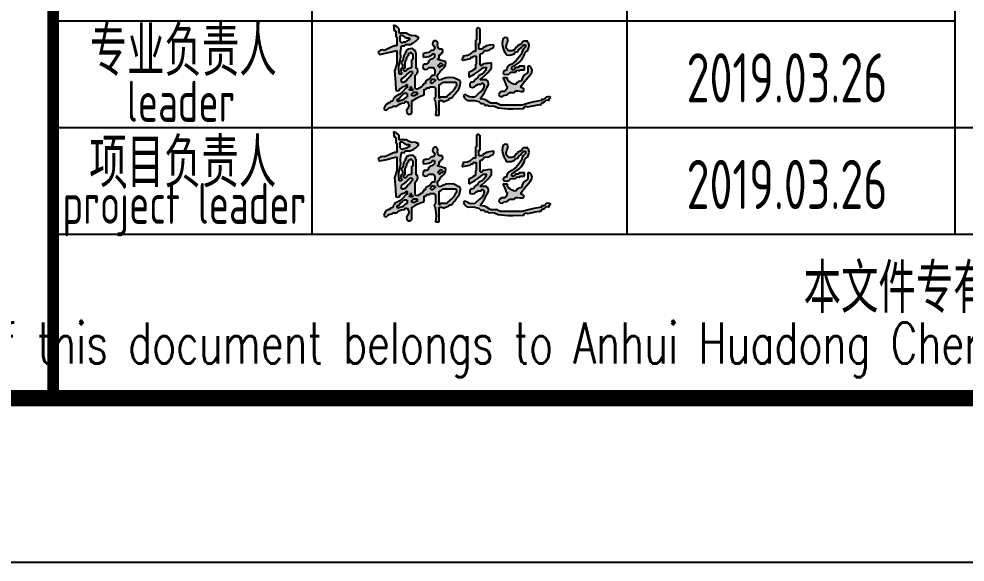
# Model space of a CAD drawing. Extents: x 4678611 to 4812712, y -485691 to -238224.
# Drawn here: x 4773563 to 4779333, y -422737 to -419425 of the extents above; entities that cross this region are included whole.
import ezdxf
from ezdxf.enums import TextEntityAlignment as Align

# ---------------------------------------------------------------- set-up
doc = ezdxf.new("R2010")
doc.units = 0
doc.header["$LTSCALE"] = 1000
doc.header["$MEASUREMENT"] = 0
doc.layers.get('0').update_dxf_attribs({"linetype": 'CONTINUOUS'})
doc.layers.add('PUB_TITLE', color=4, linetype='CONTINUOUS')
doc.styles.add('AHD', font='sceie.shx', dxfattribs={"width": 0.7, "bigfont": 'sceic.shx'})
doc.styles.add('ECEC_TQ', font='txt_l.shx', dxfattribs={"bigfont": 'hztxt_l.shx'})
doc.styles.add('sceie', font='sceie.shx', dxfattribs={"bigfont": 'sceic.shx'})

# ---------------------------------------------------------------- blocks, each defined once
blk = doc.blocks.new('韩超')
h = blk.add_hatch(color=256)
h.dxf.hatch_style = 1
h.paths.add_polyline_path([(0.787849, 0.514197), (0.777955, 0.527898), (0.77346, 0.562754), (0.78123, 0.586063), (0.805739, 0.61125), (0.805739, 0.625142), (0.819631, 0.625142), (0.818004, 0.635027), (0.823773, 0.643681), (0.833523, 0.64598), (0.860867, 0.674873), (0.870953, 0.696725), (0.875199, 0.736279), (0.836353, 0.74757), (0.816903, 0.753127), (0.777955, 0.764063), (0.777955, 0.777955), (0.791847, 0.777955), (0.791847, 0.819631), (0.801775, 0.820971), (0.80763, 0.824875), (0.812685, 0.833523), (0.832189, 0.847055), (0.839321, 0.866071), (0.833523, 0.889091), (0.791847, 0.889091), (0.776856, 0.916298), (0.7735, 0.934755), (0.777955, 0.965498), (0.770329, 0.984025), (0.756314, 0.993368), (0.736279, 0.993282), (0.716867, 0.977277), (0.713907, 0.950644), (0.729333, 0.930768), (0.740061, 0.911103), (0.737625, 0.891618), (0.722387, 0.875199), (0.694603, 0.875199), (0.683489, 0.864086), (0.677932, 0.858529), (0.666819, 0.847415), (0.638572, 0.845181), (0.624291, 0.842325), (0.597358, 0.833523), (0.597358, 0.791847), (0.643081, 0.794876), (0.666726, 0.800787), (0.708495, 0.819631), (0.708495, 0.833523), (0.736279, 0.833523), (0.736279, 0.791847), (0.718733, 0.774249), (0.705317, 0.767541), (0.680711, 0.764063), (0.680711, 0.750171), (0.666819, 0.750171), (0.658732, 0.72359), (0.639033, 0.708815), (0.61125, 0.708495), (0.596777, 0.690733), (0.592946, 0.675409), (0.597358, 0.652926), (0.623512, 0.642026), (0.64687, 0.646697), (0.666819, 0.666819), (0.722387, 0.666819), (0.738834, 0.631134), (0.742077, 0.608437), (0.736279, 0.569574), (0.708495, 0.569574), (0.682162, 0.535076), (0.663824, 0.519794), (0.625142, 0.500114), (0.625142, 0.47233), (0.61125, 0.47233), (0.589715, 0.441777), (0.574435, 0.428025), (0.54179, 0.409816), (0.527664, 0.400538), (0.510468, 0.403404), (0.500114, 0.416762), (0.500114, 0.569574), (0.524623, 0.594762), (0.532393, 0.618071), (0.527898, 0.652926), (0.514006, 0.652926), (0.514006, 0.847415), (0.500114, 0.847415), (0.500114, 0.875199), (0.486416, 0.877514), (0.478388, 0.883536), (0.47233, 0.896037), (0.438162, 0.892345), (0.420863, 0.888021), (0.388977, 0.875199), (0.388977, 0.847415), (0.375085, 0.847415), (0.379444, 0.836821), (0.376971, 0.826928), (0.368139, 0.819631), (0.356965, 0.793593), (0.353947, 0.778504), (0.354247, 0.750171), (0.337644, 0.741703), (0.330222, 0.726858), (0.333409, 0.708495), (0.347301, 0.708495), (0.347301, 0.666819), (0.332737, 0.655189), (0.327028, 0.643772), (0.326463, 0.625142), (0.32344, 0.619715), (0.327253, 0.612088), (0.333409, 0.61125), (0.333409, 0.583466), (0.305625, 0.583466), (0.302565, 0.667178), (0.306887, 0.710398), (0.326463, 0.791847), (0.3234, 0.8474), (0.32482, 0.875797), (0.333409, 0.930768), (0.375085, 0.930768), (0.375085, 0.94466), (0.430654, 0.94466), (0.482374, 0.970498), (0.50707, 0.987931), (0.548736, 1.028012), (0.542559, 1.028676), (0.538615, 1.036564), (0.54179, 1.041904), (0.514006, 1.041904), (0.514006, 1.055796), (0.462884, 1.052445), (0.433869, 1.058893), (0.388977, 1.08358), (0.305625, 1.08358), (0.305625, 1.139148), (0.281985, 1.161307), (0.266841, 1.170393), (0.236165, 1.180825), (0.238399, 1.152578), (0.241255, 1.138297), (0.250057, 1.111364), (0.263949, 1.111364), (0.263949, 1.041904), (0.277841, 1.041904), (0.277841, 0.930768), (0.250057, 0.930768), (0.200194, 0.90821), (0.175186, 0.897095), (0.125028, 0.875199), (0.097454, 0.881715), (0.078516, 0.877928), (0.055568, 0.861307), (0.050109, 0.847376), (0.0559, 0.8329), (0.06946, 0.826577), (0.152955, 0.845407), (0.194635, 0.855133), (0.277841, 0.875199), (0.277841, 0.708495), (0.266727, 0.675154), (0.261171, 0.658483), (0.250057, 0.625142), (0.255939, 0.530696), (0.258718, 0.483462), (0.263949, 0.388977), (0.286969, 0.38318), (0.305985, 0.390311), (0.319517, 0.409816), (0.344599, 0.428141), (0.359268, 0.435475), (0.388977, 0.444546), (0.388977, 0.458438), (0.40287, 0.458438), (0.40287, 0.416762), (0.388977, 0.416762), (0.340729, 0.364454), (0.31168, 0.341215), (0.250057, 0.305625), (0.250057, 0.291733), (0.236165, 0.291733), (0.231424, 0.268639), (0.217583, 0.254798), (0.194489, 0.250057), (0.194489, 0.236165), (0.180597, 0.236165), (0.148793, 0.216524), (0.134276, 0.200394), (0.118082, 0.166705), (0.127514, 0.14947), (0.152825, 0.145854), (0.166705, 0.159759), (0.185336, 0.17447), (0.198563, 0.17943), (0.222273, 0.180597), (0.222273, 0.194489), (0.277841, 0.194489), (0.311245, 0.220472), (0.333233, 0.229896), (0.375085, 0.236165), (0.375085, 0.250057), (0.40287, 0.250057), (0.420685, 0.221738), (0.422698, 0.197582), (0.409816, 0.166705), (0.396068, 0.142401), (0.398473, 0.118345), (0.416762, 0.097244), (0.43433, 0.097627), (0.444154, 0.100901), (0.458438, 0.111136), (0.458438, 0.263949), (0.47233, 0.263949), (0.524193, 0.298154), (0.552768, 0.312442), (0.61125, 0.333409), (0.61125, 0.40287), (0.621931, 0.39652), (0.637706, 0.404407), (0.639034, 0.416762), (0.680711, 0.416762), (0.680711, 0.430654), (0.736279, 0.430654), (0.736279, 0.416762), (0.750171, 0.416762), (0.750171, 0.305625), (0.735269, 0.297653), (0.731714, 0.276323), (0.743225, 0.263949), (0.754517, 0.192544), (0.755945, 0.155413), (0.750171, 0.083352), (0.791847, 0.083352), (0.791847, 0.263949), (0.833523, 0.263949), (0.837499, 0.253205), (0.852744, 0.249394), (0.861307, 0.257003), (0.883535, 0.265338), (0.894648, 0.269506), (0.916876, 0.277841), (0.916876, 0.291733), (0.94466, 0.291733), (0.969894, 0.324902), (0.982398, 0.341574), (1.007174, 0.375085), (1.032146, 0.402761), (1.041693, 0.421855), (1.04885, 0.458438), (1.055218, 0.477023), (1.053221, 0.491001), (1.041904, 0.50706), (0.972444, 0.54179), (0.910919, 0.546316), (0.877697, 0.541786), (0.819631, 0.520952), (0.805828, 0.5112)])
h.paths.add_polyline_path([(0.791847, 0.458438), (0.805739, 0.458438), (0.82241, 0.469551), (0.847415, 0.486222), (1.000228, 0.486222), (1.003038, 0.45197), (0.997988, 0.431769), (0.97939, 0.40287), (0.948039, 0.36501), (0.929334, 0.347744), (0.889091, 0.319517), (0.889091, 0.305625), (0.805739, 0.305625), (0.805739, 0.291733), (0.791847, 0.291733)], flags=16)
h.paths.add_polyline_path([(0.750171, 0.500114), (0.736279, 0.500114), (0.725165, 0.489), (0.719608, 0.483443), (0.708495, 0.47233), (0.694603, 0.47233), (0.694603, 0.486222), (0.688447, 0.48706), (0.684633, 0.494686), (0.687657, 0.500114), (0.701182, 0.516386), (0.715167, 0.52238), (0.736279, 0.520952), (0.736943, 0.514775), (0.744831, 0.510831), (0.750171, 0.514006)], flags=16)
h.paths.add_polyline_path([(0.791847, 0.666819), (0.793521, 0.674497), (0.785633, 0.682384), (0.777955, 0.680711), (0.777955, 0.694603), (0.791847, 0.694603), (0.792194, 0.70849), (0.806202, 0.718996), (0.819631, 0.715441), (0.833192, 0.709118), (0.838982, 0.694641), (0.833523, 0.680711), (0.805739, 0.680711), (0.805739, 0.666819)], flags=16)
h.paths.add_polyline_path([(0.527898, 0.361193), (0.527898, 0.333409), (0.517217, 0.339759), (0.501443, 0.331871), (0.500114, 0.319517), (0.458438, 0.319517), (0.458438, 0.347301), (0.466116, 0.345628), (0.474003, 0.353515), (0.47233, 0.361193)], flags=16)
h.paths.add_polyline_path([(0.47233, 0.40287), (0.47233, 0.388977), (0.430654, 0.388977), (0.42898, 0.396656), (0.436867, 0.404543), (0.444546, 0.40287), (0.444546, 0.430654), (0.458438, 0.430654), (0.452088, 0.419973), (0.459976, 0.404198)], flags=16)
h.paths.add_polyline_path([(0.47233, 0.604304), (0.464836, 0.588169), (0.458643, 0.580427), (0.444546, 0.569574), (0.444546, 0.555682), (0.430654, 0.555682), (0.432327, 0.548004), (0.42444, 0.540117), (0.416762, 0.54179), (0.416762, 0.527898), (0.40287, 0.527898), (0.39467, 0.507807), (0.386422, 0.49791), (0.368139, 0.486222), (0.333409, 0.486222), (0.327612, 0.509242), (0.334743, 0.528258), (0.354247, 0.54179), (0.384775, 0.569612), (0.400056, 0.583504), (0.430654, 0.61125), (0.446814, 0.616197), (0.458647, 0.614224)], flags=16)
h.paths.add_polyline_path([(0.458438, 0.666819), (0.426908, 0.659351), (0.410404, 0.649448), (0.388977, 0.625142), (0.361193, 0.625142), (0.354844, 0.635823), (0.362731, 0.651598), (0.375085, 0.652926), (0.375085, 0.722387), (0.390598, 0.753922), (0.396359, 0.771203), (0.40287, 0.805739), (0.416762, 0.805739), (0.416762, 0.833523), (0.430654, 0.833523), (0.434629, 0.844267), (0.449874, 0.848078), (0.458438, 0.840469), (0.459102, 0.834292), (0.466989, 0.830348), (0.47233, 0.833523), (0.47233, 0.764063), (0.458438, 0.764063)], flags=16)
h.paths.add_polyline_path([(0.40287, 0.347301), (0.40287, 0.305625), (0.388977, 0.305625), (0.360889, 0.27915), (0.342496, 0.268422), (0.305625, 0.257003), (0.294367, 0.254885), (0.286778, 0.256782), (0.277841, 0.263949), (0.277841, 0.277841), (0.291733, 0.277841), (0.319459, 0.305683), (0.333352, 0.319575), (0.361193, 0.347301)], flags=16)
h.paths.add_polyline_path([(0.430654, 1.000228), (0.416762, 1.000228), (0.39813, 0.985517), (0.384903, 0.980557), (0.361193, 0.97939), (0.347067, 0.970112), (0.329871, 0.972978), (0.319517, 0.986336), (0.319517, 1.055796), (0.347301, 1.055796), (0.376072, 1.035613), (0.395527, 1.029128), (0.430654, 1.028012)], flags=16)
h = blk.add_hatch(color=256)
h.dxf.hatch_style = 1
h.paths.add_polyline_path([(1.542018, 0.208381), (1.519791, 0.219494), (1.508677, 0.225051), (1.48645, 0.236165), (1.416989, 0.236165), (1.371255, 0.264232), (1.344642, 0.274582), (1.291961, 0.284787), (1.328443, 0.335457), (1.345237, 0.362046), (1.375313, 0.416762), (1.391241, 0.446575), (1.394603, 0.466747), (1.389205, 0.500114), (1.375313, 0.500114), (1.375313, 0.514006), (1.291961, 0.514006), (1.291961, 0.527898), (1.305853, 0.527898), (1.359796, 0.576664), (1.385101, 0.603375), (1.430881, 0.659873), (1.430881, 0.722387), (1.386427, 0.71683), (1.3642, 0.714052), (1.319745, 0.708495), (1.319745, 0.694603), (1.291961, 0.694603), (1.291961, 0.833523), (1.31926, 0.838693), (1.334923, 0.85044), (1.347529, 0.875199), (1.381781, 0.872389), (1.401982, 0.877439), (1.430881, 0.896037), (1.450883, 0.906123), (1.460131, 0.922307), (1.458666, 0.94466), (1.401114, 0.937345), (1.371819, 0.928557), (1.319745, 0.902983), (1.319745, 0.889091), (1.278069, 0.889091), (1.278069, 0.958552), (1.291961, 0.958552), (1.291961, 1.139148), (1.285806, 1.138304), (1.281086, 1.140664), (1.278069, 1.146094), (1.267308, 1.150023), (1.257931, 1.147679), (1.250285, 1.139148), (1.250285, 1.000228), (1.236393, 1.000228), (1.236393, 0.861307), (1.208609, 0.861307), (1.168183, 0.824416), (1.138053, 0.811024), (1.08358, 0.805739), (1.087939, 0.795145), (1.085465, 0.785252), (1.076634, 0.777955), (1.071121, 0.771113), (1.075065, 0.759282), (1.08358, 0.757117), (1.122533, 0.76519), (1.141984, 0.769358), (1.180825, 0.777955), (1.180825, 0.791847), (1.208609, 0.791847), (1.208609, 0.805739), (1.250285, 0.805739), (1.250285, 0.708495), (1.236393, 0.708495), (1.236393, 0.652926), (1.203973, 0.631977), (1.187234, 0.622213), (1.15304, 0.604304), (1.15304, 0.548736), (1.229739, 0.588318), (1.266619, 0.612432), (1.333637, 0.666819), (1.375313, 0.666819), (1.366995, 0.654381), (1.363975, 0.646831), (1.361421, 0.632088), (1.335054, 0.599814), (1.316435, 0.58585), (1.278069, 0.569574), (1.278069, 0.555682), (1.264177, 0.555682), (1.26415, 0.539965), (1.25211, 0.527924), (1.236393, 0.527898), (1.236393, 0.514006), (1.222501, 0.514006), (1.219217, 0.502022), (1.216226, 0.496039), (1.208609, 0.486222), (1.191149, 0.488205), (1.17971, 0.484393), (1.166932, 0.47233), (1.166932, 0.430654), (1.200708, 0.424307), (1.223469, 0.429997), (1.250285, 0.451492), (1.27048, 0.461183), (1.283894, 0.46286), (1.305853, 0.458438), (1.305853, 0.47233), (1.333637, 0.47233), (1.333637, 0.458438), (1.339793, 0.4576), (1.343606, 0.449973), (1.340583, 0.444546), (1.32937, 0.406076), (1.316213, 0.38634), (1.285015, 0.361193), (1.229447, 0.305625), (1.187056, 0.302553), (1.163204, 0.307323), (1.125256, 0.326463), (1.114566, 0.33576), (1.096818, 0.332211), (1.090526, 0.319517), (1.102438, 0.292491), (1.113943, 0.279343), (1.139148, 0.263949), (1.194983, 0.265062), (1.223561, 0.262204), (1.278069, 0.250057), (1.289183, 0.238943), (1.294739, 0.233386), (1.305853, 0.222273), (1.320568, 0.231877), (1.341519, 0.224893), (1.347529, 0.208381), (1.389205, 0.208381), (1.389205, 0.194489), (1.439628, 0.1998), (1.468259, 0.195028), (1.514234, 0.173651), (1.635959, 0.161998), (1.69773, 0.160594), (1.819859, 0.166705), (1.833779, 0.185933), (1.852296, 0.192877), (1.875427, 0.187543), (1.930995, 0.198656), (1.958779, 0.204213), (2.014348, 0.215327), (2.025534, 0.209917), (2.039748, 0.217024), (2.042132, 0.229219), (2.049428, 0.23805), (2.059322, 0.240524), (2.069916, 0.236165), (2.069916, 0.250057), (2.083808, 0.250057), (2.098401, 0.26772), (2.118188, 0.272666), (2.139376, 0.263949), (2.133917, 0.27788), (2.139708, 0.292356), (2.153268, 0.298679), (2.133073, 0.308371), (2.119659, 0.310047), (2.0977, 0.305625), (2.086586, 0.294512), (2.08103, 0.288955), (2.069916, 0.277841), (2.042132, 0.277841), (2.042132, 0.263949), (1.946785, 0.245868), (1.899372, 0.234712), (1.805967, 0.208381)])
h = blk.add_hatch(color=256)
h.dxf.hatch_style = 1
h.paths.add_polyline_path([(1.611478, 0.625142), (1.597547, 0.630601), (1.583071, 0.624811), (1.576748, 0.61125), (1.572819, 0.60049), (1.575163, 0.591112), (1.583694, 0.583466), (1.61855, 0.578971), (1.641859, 0.586741), (1.667046, 0.61125), (1.680938, 0.61125), (1.722615, 0.61125), (1.737208, 0.628913), (1.756995, 0.63386), (1.778183, 0.625142), (1.778183, 0.639034), (1.833751, 0.639034), (1.833751, 0.655705), (1.833751, 0.66404), (1.833751, 0.680711), (1.805967, 0.680711), (1.792075, 0.680711), (1.764291, 0.680711), (1.764291, 0.666819), (1.722615, 0.666819), (1.717058, 0.655705), (1.714279, 0.650148), (1.708723, 0.639034), (1.69483, 0.639034), (1.680938, 0.639034), (1.678868, 0.661339), (1.688455, 0.678116), (1.708723, 0.687657), (1.768692, 0.728785), (1.795922, 0.757527), (1.833751, 0.819631), (1.839429, 0.846829), (1.850907, 0.862133), (1.875427, 0.875199), (1.888443, 0.91196), (1.890032, 0.934206), (1.882373, 0.972444), (1.876196, 0.973108), (1.872252, 0.980995), (1.875427, 0.986336), (1.861535, 0.986336), (1.819859, 0.986336), (1.796859, 0.959188), (1.781933, 0.947248), (1.750399, 0.930768), (1.750399, 0.916876), (1.736507, 0.916876), (1.71031, 0.882162), (1.682751, 0.868382), (1.639262, 0.868253), (1.61591, 0.897042), (1.610049, 0.922442), (1.618424, 0.958552), (1.629264, 0.984285), (1.6309, 1.000642), (1.62537, 1.028012), (1.602888, 1.032424), (1.587563, 1.028593), (1.569802, 1.01412), (1.562035, 0.958817), (1.56513, 0.927869), (1.583694, 0.875199), (1.595758, 0.853473), (1.601336, 0.842318), (1.611478, 0.819631), (1.650742, 0.818134), (1.671448, 0.821092), (1.708723, 0.833523), (1.714279, 0.844637), (1.717058, 0.850194), (1.722615, 0.861307), (1.740978, 0.85812), (1.755823, 0.865542), (1.764291, 0.882145), (1.764955, 0.888322), (1.772842, 0.892266), (1.778183, 0.889091), (1.778183, 0.902983), (1.792075, 0.902983), (1.803189, 0.919654), (1.808745, 0.927989), (1.819859, 0.94466), (1.847643, 0.94466), (1.847643, 0.916876), (1.817381, 0.887163), (1.804962, 0.866982), (1.792075, 0.826577), (1.753545, 0.774398), (1.730689, 0.750113), (1.680938, 0.708495), (1.641359, 0.690689), (1.621854, 0.667284)])
h = blk.add_hatch(color=256)
h.dxf.hatch_style = 1
h.paths.add_polyline_path([(1.831635, 0.573795), (1.812227, 0.549535), (1.792075, 0.500114), (1.762292, 0.496094), (1.744726, 0.484384), (1.729561, 0.458438), (1.700075, 0.463546), (1.684975, 0.469586), (1.6601, 0.486222), (1.637668, 0.49978), (1.627728, 0.515685), (1.62537, 0.54179), (1.603143, 0.54179), (1.592029, 0.54179), (1.569802, 0.54179), (1.586675, 0.509854), (1.593737, 0.492906), (1.604532, 0.458438), (1.621804, 0.436498), (1.61886, 0.407063), (1.597586, 0.388977), (1.597586, 0.375085), (1.55591, 0.375085), (1.536306, 0.36578), (1.526798, 0.35437), (1.52118, 0.333409), (1.537185, 0.313997), (1.563818, 0.311038), (1.583694, 0.326463), (1.614401, 0.331156), (1.630976, 0.339443), (1.653154, 0.361193), (1.667046, 0.361193), (1.708723, 0.361193), (1.720352, 0.375758), (1.731769, 0.381467), (1.750399, 0.382031), (1.77782, 0.376762), (1.791938, 0.37535), (1.819859, 0.375085), (1.821199, 0.385013), (1.825102, 0.390868), (1.833751, 0.395924), (1.815429, 0.411271), (1.805589, 0.418299), (1.785129, 0.430654), (1.829593, 0.491137), (1.853312, 0.520437), (1.903211, 0.57652), (1.923495, 0.606919), (1.927312, 0.631729), (1.917103, 0.666819), (1.904326, 0.678881), (1.892887, 0.682694), (1.875427, 0.680711), (1.875427, 0.650148), (1.875427, 0.634867), (1.875427, 0.604304)])
for p, q in [((0.266841, 1.170393), (0.236165, 1.180825)), ((0.236165, 1.180825), (0.238399, 1.152578)), ((0.281985, 1.161307), (0.266841, 1.170393)), ((0.305625, 1.139148), (0.281985, 1.161307)), ((0.238399, 1.152578), (0.241255, 1.138297)), ((0.241255, 1.138297), (0.250057, 1.111364)), ((0.263949, 1.111364), (0.250057, 1.111364)), ((0.263949, 1.111364), (0.263949, 1.041904)), ((0.263949, 1.041904), (0.277841, 1.041904)), ((0.277841, 1.041904), (0.277841, 0.930768)), ((0.305625, 1.08358), (0.305625, 1.139148)), ((0.388977, 1.08358), (0.305625, 1.08358)), ((0.319517, 0.986336), (0.319517, 1.055796)), ((0.347301, 1.055796), (0.319517, 1.055796)), ((0.347301, 1.055796), (0.376072, 1.035613)), ((0.433869, 1.058893), (0.388977, 1.08358)), ((0.462884, 1.052445), (0.433869, 1.058893)), ((0.514006, 1.055796), (0.462884, 1.052445)), ((0.514006, 1.041904), (0.514006, 1.055796)), ((0.54179, 1.041904), (0.514006, 1.041904)), ((0.538615, 1.036564), (0.54179, 1.041904)), ((1.257931, 1.147679), (1.250285, 1.139148)), ((1.250285, 1.139148), (1.250285, 1.000228)), ((1.267308, 1.150023), (1.257931, 1.147679)), ((1.278069, 1.146094), (1.267308, 1.150023)), ((1.281086, 1.140664), (1.278069, 1.146094)), ((1.285806, 1.138304), (1.281086, 1.140664)), ((1.291961, 1.139148), (1.285806, 1.138304)), ((1.291961, 0.958552), (1.291961, 1.139148)), ((0.250057, 0.930768), (0.200194, 0.90821)), ((0.277841, 0.930768), (0.250057, 0.930768)), ((0.319517, 0.986336), (0.329871, 0.972978)), ((0.32482, 0.875797), (0.333409, 0.930768)), ((0.329871, 0.972978), (0.347067, 0.970112)), ((0.333409, 0.930768), (0.375085, 0.930768)), ((0.347067, 0.970112), (0.361193, 0.97939)), ((0.361193, 0.97939), (0.384903, 0.980557)), ((0.375085, 0.930768), (0.375085, 0.94466)), ((0.430654, 0.94466), (0.375085, 0.94466)), ((0.376072, 1.035613), (0.395527, 1.029128)), ((0.384903, 0.980557), (0.39813, 0.985517)), ((0.395527, 1.029128), (0.430654, 1.028012)), ((0.416762, 1.000228), (0.39813, 0.985517)), ((0.430654, 1.000228), (0.416762, 1.000228)), ((0.430654, 1.028012), (0.430654, 1.000228)), ((0.430654, 0.94466), (0.482374, 0.970498)), ((0.482374, 0.970498), (0.50707, 0.987931)), ((0.50707, 0.987931), (0.548736, 1.028012)), ((0.542559, 1.028676), (0.538615, 1.036564)), ((0.548736, 1.028012), (0.542559, 1.028676)), ((0.716867, 0.977277), (0.713907, 0.950644)), ((0.713907, 0.950644), (0.729333, 0.930768)), ((0.736279, 0.993282), (0.716867, 0.977277)), ((0.729333, 0.930768), (0.740061, 0.911103)), ((0.756314, 0.993368), (0.736279, 0.993282)), ((0.770329, 0.984025), (0.756314, 0.993368)), ((0.777955, 0.965498), (0.770329, 0.984025)), ((0.7735, 0.934755), (0.777955, 0.965498)), ((0.776856, 0.916298), (0.7735, 0.934755)), ((1.236393, 1.000228), (1.236393, 0.861307)), ((1.250285, 1.000228), (1.236393, 1.000228)), ((1.278069, 0.958552), (1.291961, 0.958552)), ((1.278069, 0.889091), (1.278069, 0.958552)), ((1.371819, 0.928557), (1.319745, 0.902983)), ((1.401114, 0.937345), (1.371819, 0.928557)), ((1.458666, 0.94466), (1.401114, 0.937345)), ((1.460131, 0.922307), (1.458666, 0.94466)), ((1.569802, 1.01412), (1.562035, 0.958817)), ((1.562035, 0.958817), (1.56513, 0.927869)), ((1.56513, 0.927869), (1.583694, 0.875199)), ((1.587563, 1.028593), (1.569802, 1.01412)), ((1.602888, 1.032424), (1.587563, 1.028593)), ((1.62537, 1.028012), (1.602888, 1.032424)), ((1.610049, 0.922442), (1.618424, 0.958552)), ((1.618424, 0.958552), (1.629264, 0.984285)), ((1.6309, 1.000642), (1.62537, 1.028012)), ((1.629264, 0.984285), (1.6309, 1.000642)), ((1.781933, 0.947248), (1.750399, 0.930768)), ((1.750399, 0.930768), (1.750399, 0.916876)), ((1.796859, 0.959188), (1.781933, 0.947248)), ((1.819859, 0.986336), (1.796859, 0.959188)), ((1.803189, 0.919654), (1.808745, 0.927989)), ((1.808745, 0.927989), (1.819859, 0.94466)), ((1.861535, 0.986336), (1.819859, 0.986336)), ((1.819859, 0.94466), (1.847643, 0.94466)), ((1.847643, 0.94466), (1.847643, 0.916876)), ((1.875427, 0.986336), (1.861535, 0.986336)), ((1.872252, 0.980995), (1.875427, 0.986336)), ((1.876196, 0.973108), (1.872252, 0.980995)), ((1.882373, 0.972444), (1.876196, 0.973108)), ((1.890032, 0.934206), (1.882373, 0.972444)), ((1.888443, 0.91196), (1.890032, 0.934206)), ((0.055568, 0.861307), (0.050109, 0.847376)), ((0.050109, 0.847376), (0.0559, 0.8329)), ((0.078516, 0.877928), (0.055568, 0.861307)), ((0.0559, 0.8329), (0.06946, 0.826577)), ((0.06946, 0.826577), (0.152955, 0.845407)), ((0.097454, 0.881715), (0.078516, 0.877928)), ((0.125028, 0.875199), (0.097454, 0.881715)), ((0.175186, 0.897095), (0.125028, 0.875199)), ((0.152955, 0.845407), (0.194635, 0.855133)), ((0.200194, 0.90821), (0.175186, 0.897095)), ((0.194635, 0.855133), (0.277841, 0.875199)), ((0.277841, 0.875199), (0.277841, 0.708495)), ((0.3234, 0.8474), (0.32482, 0.875797)), ((0.326463, 0.791847), (0.3234, 0.8474)), ((0.368139, 0.819631), (0.356965, 0.793593)), ((0.376971, 0.826928), (0.368139, 0.819631)), ((0.388977, 0.847415), (0.375085, 0.847415)), ((0.375085, 0.847415), (0.379444, 0.836821)), ((0.379444, 0.836821), (0.376971, 0.826928)), ((0.420863, 0.888021), (0.388977, 0.875199)), ((0.388977, 0.875199), (0.388977, 0.847415)), ((0.416762, 0.833523), (0.416762, 0.805739)), ((0.430654, 0.833523), (0.416762, 0.833523)), ((0.438162, 0.892345), (0.420863, 0.888021)), ((0.434629, 0.844267), (0.430654, 0.833523)), ((0.449874, 0.848078), (0.434629, 0.844267)), ((0.47233, 0.896037), (0.438162, 0.892345)), ((0.458438, 0.840469), (0.449874, 0.848078)), ((0.458438, 0.840469), (0.459102, 0.834292)), ((0.466989, 0.830348), (0.459102, 0.834292)), ((0.47233, 0.833523), (0.466989, 0.830348)), ((0.478388, 0.883536), (0.47233, 0.896037)), ((0.47233, 0.833523), (0.47233, 0.764063)), ((0.486416, 0.877514), (0.478388, 0.883536)), ((0.500114, 0.875199), (0.486416, 0.877514)), ((0.500114, 0.875199), (0.500114, 0.847415)), ((0.514006, 0.847415), (0.500114, 0.847415)), ((0.514006, 0.652926), (0.514006, 0.847415)), ((0.624291, 0.842325), (0.597358, 0.833523)), ((0.597358, 0.833523), (0.597358, 0.791847)), ((0.638572, 0.845181), (0.624291, 0.842325)), ((0.666819, 0.847415), (0.638572, 0.845181)), ((0.666726, 0.800787), (0.708495, 0.819631)), ((0.677932, 0.858529), (0.666819, 0.847415)), ((0.683489, 0.864086), (0.677932, 0.858529)), ((0.694603, 0.875199), (0.683489, 0.864086)), ((0.722387, 0.875199), (0.694603, 0.875199)), ((0.708495, 0.833523), (0.736279, 0.833523)), ((0.708495, 0.819631), (0.708495, 0.833523)), ((0.737625, 0.891618), (0.722387, 0.875199)), ((0.736279, 0.833523), (0.736279, 0.791847)), ((0.740061, 0.911103), (0.737625, 0.891618)), ((0.791847, 0.889091), (0.776856, 0.916298)), ((0.833523, 0.889091), (0.791847, 0.889091)), ((0.791847, 0.819631), (0.801775, 0.820971)), ((0.791847, 0.777955), (0.791847, 0.819631)), ((0.801775, 0.820971), (0.80763, 0.824875)), ((0.80763, 0.824875), (0.812685, 0.833523)), ((0.812685, 0.833523), (0.832189, 0.847055)), ((0.832189, 0.847055), (0.839321, 0.866071)), ((0.839321, 0.866071), (0.833523, 0.889091)), ((1.138053, 0.811024), (1.08358, 0.805739)), ((1.168183, 0.824416), (1.138053, 0.811024)), ((1.208609, 0.861307), (1.168183, 0.824416)), ((1.236393, 0.861307), (1.208609, 0.861307)), ((1.319745, 0.889091), (1.278069, 0.889091)), ((1.291961, 0.833523), (1.31926, 0.838693)), ((1.291961, 0.694603), (1.291961, 0.833523)), ((1.31926, 0.838693), (1.334923, 0.85044)), ((1.319745, 0.902983), (1.319745, 0.889091)), ((1.334923, 0.85044), (1.347529, 0.875199)), ((1.347529, 0.875199), (1.381781, 0.872389)), ((1.381781, 0.872389), (1.401982, 0.877439)), ((1.401982, 0.877439), (1.430881, 0.896037)), ((1.430881, 0.896037), (1.450883, 0.906123)), ((1.450883, 0.906123), (1.460131, 0.922307)), ((1.583694, 0.875199), (1.595758, 0.853473)), ((1.595758, 0.853473), (1.601336, 0.842318)), ((1.601336, 0.842318), (1.611478, 0.819631)), ((1.61591, 0.897042), (1.610049, 0.922442)), ((1.611478, 0.819631), (1.650742, 0.818134)), ((1.639262, 0.868253), (1.61591, 0.897042)), ((1.682751, 0.868382), (1.639262, 0.868253)), ((1.650742, 0.818134), (1.671448, 0.821092)), ((1.671448, 0.821092), (1.708723, 0.833523)), ((1.71031, 0.882162), (1.682751, 0.868382)), ((1.708723, 0.833523), (1.714279, 0.844637)), ((1.736507, 0.916876), (1.71031, 0.882162)), ((1.714279, 0.844637), (1.717058, 0.850194)), ((1.717058, 0.850194), (1.722615, 0.861307)), ((1.722615, 0.861307), (1.740978, 0.85812)), ((1.750399, 0.916876), (1.736507, 0.916876)), ((1.740978, 0.85812), (1.755823, 0.865542)), ((1.792075, 0.826577), (1.753545, 0.774398)), ((1.755823, 0.865542), (1.764291, 0.882145)), ((1.764291, 0.882145), (1.764955, 0.888322)), ((1.764955, 0.888322), (1.772842, 0.892266)), ((1.772842, 0.892266), (1.778183, 0.889091)), ((1.778183, 0.902983), (1.792075, 0.902983)), ((1.778183, 0.889091), (1.778183, 0.902983)), ((1.792075, 0.902983), (1.803189, 0.919654)), ((1.804962, 0.866982), (1.792075, 0.826577)), ((1.795922, 0.757527), (1.833751, 0.819631)), ((1.817381, 0.887163), (1.804962, 0.866982)), ((1.847643, 0.916876), (1.817381, 0.887163)), ((1.833751, 0.819631), (1.839429, 0.846829)), ((1.839429, 0.846829), (1.850907, 0.862133)), ((1.850907, 0.862133), (1.875427, 0.875199)), ((1.875427, 0.875199), (1.888443, 0.91196)), ((0.277841, 0.708495), (0.266727, 0.675154)), ((0.302565, 0.667178), (0.306887, 0.710398)), ((0.306887, 0.710398), (0.326463, 0.791847)), ((0.337644, 0.741703), (0.330222, 0.726858)), ((0.330222, 0.726858), (0.333409, 0.708495)), ((0.347301, 0.708495), (0.333409, 0.708495)), ((0.354247, 0.750171), (0.337644, 0.741703)), ((0.347301, 0.708495), (0.347301, 0.666819)), ((0.356965, 0.793593), (0.353947, 0.778504)), ((0.353947, 0.778504), (0.354247, 0.750171)), ((0.375085, 0.722387), (0.390598, 0.753922)), ((0.375085, 0.722387), (0.375085, 0.652926)), ((0.396359, 0.771203), (0.390598, 0.753922)), ((0.396359, 0.771203), (0.40287, 0.805739)), ((0.40287, 0.805739), (0.416762, 0.805739)), ((0.47233, 0.764063), (0.458438, 0.764063)), ((0.458438, 0.666819), (0.458438, 0.764063)), ((0.61125, 0.708495), (0.596777, 0.690733)), ((0.597358, 0.791847), (0.643081, 0.794876)), ((0.639033, 0.708815), (0.61125, 0.708495)), ((0.658732, 0.72359), (0.639033, 0.708815)), ((0.643081, 0.794876), (0.666726, 0.800787)), ((0.666819, 0.750171), (0.658732, 0.72359)), ((0.680711, 0.750171), (0.666819, 0.750171)), ((0.705317, 0.767541), (0.680711, 0.764063)), ((0.680711, 0.764063), (0.680711, 0.750171)), ((0.718733, 0.774249), (0.705317, 0.767541)), ((0.736279, 0.791847), (0.718733, 0.774249)), ((0.777955, 0.777955), (0.791847, 0.777955)), ((0.777955, 0.764063), (0.777955, 0.777955)), ((0.816903, 0.753127), (0.777955, 0.764063)), ((0.777955, 0.694603), (0.777955, 0.680711)), ((0.777955, 0.694603), (0.791847, 0.694603)), ((0.792194, 0.70849), (0.791847, 0.694603)), ((0.806202, 0.718996), (0.792194, 0.70849)), ((0.819631, 0.715441), (0.806202, 0.718996)), ((0.836353, 0.74757), (0.816903, 0.753127)), ((0.833192, 0.709118), (0.819631, 0.715441)), ((0.833192, 0.709118), (0.838982, 0.694641)), ((0.833523, 0.680711), (0.838982, 0.694641)), ((0.875199, 0.736279), (0.836353, 0.74757)), ((0.860867, 0.674873), (0.870953, 0.696725)), ((0.870953, 0.696725), (0.875199, 0.736279)), ((1.076634, 0.777955), (1.071121, 0.771113)), ((1.071121, 0.771113), (1.075065, 0.759282)), ((1.075065, 0.759282), (1.08358, 0.757117)), ((1.085465, 0.785252), (1.076634, 0.777955)), ((1.08358, 0.805739), (1.087939, 0.795145)), ((1.08358, 0.757117), (1.122533, 0.76519)), ((1.087939, 0.795145), (1.085465, 0.785252)), ((1.122533, 0.76519), (1.141984, 0.769358)), ((1.141984, 0.769358), (1.180825, 0.777955)), ((1.180825, 0.791847), (1.208609, 0.791847)), ((1.180825, 0.791847), (1.180825, 0.777955)), ((1.208609, 0.791847), (1.208609, 0.805739)), ((1.208609, 0.805739), (1.250285, 0.805739)), ((1.236393, 0.708495), (1.236393, 0.652926)), ((1.250285, 0.708495), (1.236393, 0.708495)), ((1.250285, 0.708495), (1.250285, 0.805739)), ((1.291961, 0.694603), (1.319745, 0.694603)), ((1.3642, 0.714052), (1.319745, 0.708495)), ((1.319745, 0.708495), (1.319745, 0.694603)), ((1.386427, 0.71683), (1.3642, 0.714052)), ((1.430881, 0.722387), (1.386427, 0.71683)), ((1.430881, 0.659873), (1.430881, 0.722387)), ((1.680938, 0.708495), (1.641359, 0.690689)), ((1.730689, 0.750113), (1.680938, 0.708495)), ((1.708723, 0.687657), (1.768692, 0.728785)), ((1.753545, 0.774398), (1.730689, 0.750113)), ((1.768692, 0.728785), (1.795922, 0.757527)), ((0.261171, 0.658483), (0.250057, 0.625142)), ((0.250057, 0.625142), (0.255939, 0.530696)), ((0.266727, 0.675154), (0.261171, 0.658483)), ((0.305625, 0.583466), (0.302565, 0.667178)), ((0.333409, 0.583466), (0.305625, 0.583466)), ((0.326463, 0.625142), (0.32344, 0.619715)), ((0.32344, 0.619715), (0.327253, 0.612088)), ((0.327028, 0.643772), (0.326463, 0.625142)), ((0.332737, 0.655189), (0.327028, 0.643772)), ((0.327253, 0.612088), (0.333409, 0.61125)), ((0.347301, 0.666819), (0.332737, 0.655189)), ((0.333409, 0.61125), (0.333409, 0.583466)), ((0.362731, 0.651598), (0.354844, 0.635823)), ((0.361193, 0.625142), (0.354844, 0.635823)), ((0.361193, 0.625142), (0.388977, 0.625142)), ((0.375085, 0.652926), (0.362731, 0.651598)), ((0.384775, 0.569612), (0.400056, 0.583504)), ((0.410404, 0.649448), (0.388977, 0.625142)), ((0.430654, 0.61125), (0.400056, 0.583504)), ((0.410404, 0.649448), (0.426908, 0.659351)), ((0.426908, 0.659351), (0.458438, 0.666819)), ((0.446814, 0.616197), (0.430654, 0.61125)), ((0.444546, 0.569574), (0.458643, 0.580427)), ((0.458647, 0.614224), (0.446814, 0.616197)), ((0.458643, 0.580427), (0.464836, 0.588169)), ((0.458647, 0.614224), (0.47233, 0.604304)), ((0.47233, 0.604304), (0.464836, 0.588169)), ((0.500114, 0.569574), (0.524623, 0.594762)), ((0.527898, 0.652926), (0.514006, 0.652926)), ((0.524623, 0.594762), (0.532393, 0.618071)), ((0.532393, 0.618071), (0.527898, 0.652926)), ((0.596777, 0.690733), (0.592946, 0.675409)), ((0.592946, 0.675409), (0.597358, 0.652926)), ((0.597358, 0.652926), (0.623512, 0.642026)), ((0.623512, 0.642026), (0.64687, 0.646697)), ((0.64687, 0.646697), (0.666819, 0.666819)), ((0.666819, 0.666819), (0.722387, 0.666819)), ((0.722387, 0.666819), (0.738834, 0.631134)), ((0.742077, 0.608437), (0.736279, 0.569574)), ((0.738834, 0.631134), (0.742077, 0.608437)), ((0.77346, 0.562754), (0.78123, 0.586063)), ((0.785633, 0.682384), (0.777955, 0.680711)), ((0.78123, 0.586063), (0.805739, 0.61125)), ((0.785633, 0.682384), (0.793521, 0.674497)), ((0.793521, 0.674497), (0.791847, 0.666819)), ((0.805739, 0.666819), (0.791847, 0.666819)), ((0.833523, 0.680711), (0.805739, 0.680711)), ((0.805739, 0.666819), (0.805739, 0.680711)), ((0.805739, 0.61125), (0.805739, 0.625142)), ((0.805739, 0.625142), (0.819631, 0.625142)), ((0.818004, 0.635027), (0.823773, 0.643681)), ((0.819631, 0.625142), (0.818004, 0.635027)), ((0.823773, 0.643681), (0.833523, 0.64598)), ((0.833523, 0.64598), (0.860867, 0.674873)), ((1.187234, 0.622213), (1.15304, 0.604304)), ((1.15304, 0.604304), (1.15304, 0.548736)), ((1.15304, 0.548736), (1.229739, 0.588318)), ((1.203973, 0.631977), (1.187234, 0.622213)), ((1.236393, 0.652926), (1.203973, 0.631977)), ((1.229739, 0.588318), (1.266619, 0.612432)), ((1.266619, 0.612432), (1.333637, 0.666819)), ((1.316435, 0.58585), (1.278069, 0.569574)), ((1.335054, 0.599814), (1.316435, 0.58585)), ((1.333637, 0.666819), (1.375313, 0.666819)), ((1.361421, 0.632088), (1.335054, 0.599814)), ((1.359796, 0.576664), (1.385101, 0.603375)), ((1.363975, 0.646831), (1.361421, 0.632088)), ((1.366995, 0.654381), (1.363975, 0.646831)), ((1.375313, 0.666819), (1.366995, 0.654381)), ((1.385101, 0.603375), (1.430881, 0.659873)), ((1.576748, 0.61125), (1.572819, 0.60049)), ((1.572819, 0.60049), (1.575163, 0.591112)), ((1.575163, 0.591112), (1.583694, 0.583466)), ((1.583071, 0.624811), (1.576748, 0.61125)), ((1.597547, 0.630601), (1.583071, 0.624811)), ((1.583694, 0.583466), (1.61855, 0.578971)), ((1.611478, 0.625142), (1.597547, 0.630601)), ((1.621854, 0.667284), (1.611478, 0.625142)), ((1.61855, 0.578971), (1.641859, 0.586741)), ((1.641359, 0.690689), (1.621854, 0.667284)), ((1.641859, 0.586741), (1.667046, 0.61125)), ((1.667046, 0.61125), (1.680938, 0.61125)), ((1.678868, 0.661339), (1.688455, 0.678116)), ((1.680938, 0.639034), (1.678868, 0.661339)), ((1.69483, 0.639034), (1.680938, 0.639034)), ((1.680938, 0.61125), (1.722615, 0.61125)), ((1.688455, 0.678116), (1.708723, 0.687657)), ((1.708723, 0.639034), (1.69483, 0.639034)), ((1.714279, 0.650148), (1.708723, 0.639034)), ((1.717058, 0.655705), (1.714279, 0.650148)), ((1.722615, 0.666819), (1.717058, 0.655705)), ((1.764291, 0.666819), (1.722615, 0.666819)), ((1.722615, 0.61125), (1.737208, 0.628913)), ((1.737208, 0.628913), (1.756995, 0.63386)), ((1.756995, 0.63386), (1.778183, 0.625142)), ((1.792075, 0.680711), (1.764291, 0.680711)), ((1.764291, 0.680711), (1.764291, 0.666819)), ((1.778183, 0.625142), (1.778183, 0.639034)), ((1.778183, 0.639034), (1.833751, 0.639034)), ((1.805967, 0.680711), (1.792075, 0.680711)), ((1.833751, 0.680711), (1.805967, 0.680711)), ((1.875427, 0.604304), (1.831635, 0.573795)), ((1.833751, 0.66404), (1.833751, 0.680711)), ((1.833751, 0.655705), (1.833751, 0.66404)), ((1.833751, 0.639034), (1.833751, 0.655705)), ((1.892887, 0.682694), (1.875427, 0.680711)), ((1.875427, 0.680711), (1.875427, 0.650148)), ((1.875427, 0.650148), (1.875427, 0.634867)), ((1.875427, 0.634867), (1.875427, 0.604304)), ((1.904326, 0.678881), (1.892887, 0.682694)), ((1.903211, 0.57652), (1.923495, 0.606919)), ((1.917103, 0.666819), (1.904326, 0.678881)), ((1.927312, 0.631729), (1.917103, 0.666819)), ((1.923495, 0.606919), (1.927312, 0.631729)), ((0.255939, 0.530696), (0.258718, 0.483462)), ((0.258718, 0.483462), (0.263949, 0.388977)), ((0.334743, 0.528258), (0.327612, 0.509242)), ((0.327612, 0.509242), (0.333409, 0.486222)), ((0.333409, 0.486222), (0.368139, 0.486222)), ((0.334743, 0.528258), (0.354247, 0.54179)), ((0.384775, 0.569612), (0.354247, 0.54179)), ((0.386422, 0.49791), (0.368139, 0.486222)), ((0.39467, 0.507807), (0.386422, 0.49791)), ((0.40287, 0.527898), (0.39467, 0.507807)), ((0.40287, 0.527898), (0.416762, 0.527898)), ((0.416762, 0.54179), (0.416762, 0.527898)), ((0.416762, 0.54179), (0.42444, 0.540117)), ((0.432327, 0.548004), (0.42444, 0.540117)), ((0.432327, 0.548004), (0.430654, 0.555682)), ((0.444546, 0.555682), (0.430654, 0.555682)), ((0.444546, 0.569574), (0.444546, 0.555682)), ((0.500114, 0.416762), (0.500114, 0.569574)), ((0.61125, 0.47233), (0.589715, 0.441777)), ((0.625142, 0.47233), (0.61125, 0.47233)), ((0.663824, 0.519794), (0.625142, 0.500114)), ((0.625142, 0.500114), (0.625142, 0.47233)), ((0.682162, 0.535076), (0.663824, 0.519794)), ((0.708495, 0.569574), (0.682162, 0.535076)), ((0.687657, 0.500114), (0.684633, 0.494686)), ((0.688447, 0.48706), (0.684633, 0.494686)), ((0.687657, 0.500114), (0.701182, 0.516386)), ((0.694603, 0.486222), (0.688447, 0.48706)), ((0.694603, 0.47233), (0.694603, 0.486222)), ((0.708495, 0.47233), (0.694603, 0.47233)), ((0.715167, 0.52238), (0.701182, 0.516386)), ((0.736279, 0.569574), (0.708495, 0.569574)), ((0.719608, 0.483443), (0.708495, 0.47233)), ((0.715167, 0.52238), (0.736279, 0.520952)), ((0.725165, 0.489), (0.719608, 0.483443)), ((0.725165, 0.489), (0.736279, 0.500114)), ((0.736279, 0.520952), (0.736943, 0.514775)), ((0.750171, 0.500114), (0.736279, 0.500114)), ((0.744831, 0.510831), (0.736943, 0.514775)), ((0.744831, 0.510831), (0.750171, 0.514006)), ((0.750171, 0.500114), (0.750171, 0.514006)), ((0.777955, 0.527898), (0.77346, 0.562754)), ((0.787849, 0.514197), (0.777955, 0.527898)), ((0.805828, 0.5112), (0.787849, 0.514197)), ((0.805739, 0.458438), (0.82241, 0.469551)), ((0.819631, 0.520952), (0.805828, 0.5112)), ((0.877697, 0.541786), (0.819631, 0.520952)), ((0.82241, 0.469551), (0.847415, 0.486222)), ((0.847415, 0.486222), (1.000228, 0.486222)), ((0.910919, 0.546316), (0.877697, 0.541786)), ((0.972444, 0.54179), (0.910919, 0.546316)), ((1.041904, 0.50706), (0.972444, 0.54179)), ((1.000228, 0.486222), (1.003038, 0.45197)), ((1.053221, 0.491001), (1.041904, 0.50706)), ((1.04885, 0.458438), (1.055218, 0.477023)), ((1.055218, 0.477023), (1.053221, 0.491001)), ((1.17971, 0.484393), (1.166932, 0.47233)), ((1.166932, 0.47233), (1.166932, 0.430654)), ((1.191149, 0.488205), (1.17971, 0.484393)), ((1.208609, 0.486222), (1.191149, 0.488205)), ((1.216226, 0.496039), (1.208609, 0.486222)), ((1.219217, 0.502022), (1.216226, 0.496039)), ((1.222501, 0.514006), (1.219217, 0.502022)), ((1.236393, 0.514006), (1.222501, 0.514006)), ((1.25211, 0.527924), (1.236393, 0.527898)), ((1.236393, 0.514006), (1.236393, 0.527898)), ((1.26415, 0.539965), (1.25211, 0.527924)), ((1.264177, 0.555682), (1.26415, 0.539965)), ((1.278069, 0.555682), (1.264177, 0.555682)), ((1.27048, 0.461183), (1.283894, 0.46286)), ((1.278069, 0.555682), (1.278069, 0.569574)), ((1.283894, 0.46286), (1.305853, 0.458438)), ((1.291961, 0.527898), (1.291961, 0.514006)), ((1.291961, 0.527898), (1.305853, 0.527898)), ((1.375313, 0.514006), (1.291961, 0.514006)), ((1.305853, 0.527898), (1.359796, 0.576664)), ((1.333637, 0.47233), (1.305853, 0.47233)), ((1.305853, 0.458438), (1.305853, 0.47233)), ((1.333637, 0.47233), (1.333637, 0.458438)), ((1.375313, 0.500114), (1.375313, 0.514006)), ((1.389205, 0.500114), (1.375313, 0.500114)), ((1.394603, 0.466747), (1.389205, 0.500114)), ((1.391241, 0.446575), (1.394603, 0.466747)), ((1.592029, 0.54179), (1.569802, 0.54179)), ((1.569802, 0.54179), (1.586675, 0.509854)), ((1.586675, 0.509854), (1.593737, 0.492906)), ((1.603143, 0.54179), (1.592029, 0.54179)), ((1.593737, 0.492906), (1.604532, 0.458438)), ((1.62537, 0.54179), (1.603143, 0.54179)), ((1.627728, 0.515685), (1.62537, 0.54179)), ((1.637668, 0.49978), (1.627728, 0.515685)), ((1.6601, 0.486222), (1.637668, 0.49978)), ((1.684975, 0.469586), (1.6601, 0.486222)), ((1.700075, 0.463546), (1.684975, 0.469586)), ((1.729561, 0.458438), (1.700075, 0.463546)), ((1.744726, 0.484384), (1.729561, 0.458438)), ((1.762292, 0.496094), (1.744726, 0.484384)), ((1.792075, 0.500114), (1.762292, 0.496094)), ((1.785129, 0.430654), (1.829593, 0.491137)), ((1.812227, 0.549535), (1.792075, 0.500114)), ((1.831635, 0.573795), (1.812227, 0.549535)), ((1.829593, 0.491137), (1.853312, 0.520437)), ((1.853312, 0.520437), (1.903211, 0.57652)), ((0.263949, 0.388977), (0.286969, 0.38318)), ((0.286969, 0.38318), (0.305985, 0.390311)), ((0.305985, 0.390311), (0.319517, 0.409816)), ((0.340729, 0.364454), (0.31168, 0.341215)), ((0.319517, 0.409816), (0.344599, 0.428141)), ((0.333352, 0.319575), (0.361193, 0.347301)), ((0.388977, 0.416762), (0.340729, 0.364454)), ((0.344599, 0.428141), (0.359268, 0.435475)), ((0.359268, 0.435475), (0.388977, 0.444546)), ((0.40287, 0.347301), (0.361193, 0.347301)), ((0.388977, 0.458438), (0.40287, 0.458438)), ((0.388977, 0.444546), (0.388977, 0.458438)), ((0.40287, 0.416762), (0.388977, 0.416762)), ((0.40287, 0.458438), (0.40287, 0.416762)), ((0.40287, 0.347301), (0.40287, 0.305625)), ((0.42898, 0.396656), (0.436867, 0.404543)), ((0.430654, 0.388977), (0.42898, 0.396656)), ((0.47233, 0.388977), (0.430654, 0.388977)), ((0.436867, 0.404543), (0.444546, 0.40287)), ((0.444546, 0.430654), (0.458438, 0.430654)), ((0.444546, 0.40287), (0.444546, 0.430654)), ((0.452088, 0.419973), (0.458438, 0.430654)), ((0.452088, 0.419973), (0.459976, 0.404198)), ((0.466116, 0.345628), (0.458438, 0.347301)), ((0.458438, 0.319517), (0.458438, 0.347301)), ((0.459976, 0.404198), (0.47233, 0.40287)), ((0.466116, 0.345628), (0.474003, 0.353515)), ((0.47233, 0.40287), (0.47233, 0.388977)), ((0.47233, 0.361193), (0.474003, 0.353515)), ((0.527898, 0.361193), (0.47233, 0.361193)), ((0.510468, 0.403404), (0.500114, 0.416762)), ((0.527664, 0.400538), (0.510468, 0.403404)), ((0.54179, 0.409816), (0.527664, 0.400538)), ((0.527898, 0.333409), (0.527898, 0.361193)), ((0.574435, 0.428025), (0.54179, 0.409816)), ((0.589715, 0.441777), (0.574435, 0.428025)), ((0.61125, 0.333409), (0.61125, 0.40287)), ((0.61125, 0.40287), (0.621931, 0.39652)), ((0.621931, 0.39652), (0.637706, 0.404407)), ((0.637706, 0.404407), (0.639034, 0.416762)), ((0.639034, 0.416762), (0.680711, 0.416762)), ((0.680711, 0.430654), (0.736279, 0.430654)), ((0.680711, 0.416762), (0.680711, 0.430654)), ((0.736279, 0.430654), (0.736279, 0.416762)), ((0.736279, 0.416762), (0.750171, 0.416762)), ((0.750171, 0.416762), (0.750171, 0.305625)), ((0.791847, 0.458438), (0.805739, 0.458438)), ((0.791847, 0.291733), (0.791847, 0.458438)), ((0.929334, 0.347744), (0.889091, 0.319517)), ((0.929334, 0.347744), (0.948039, 0.36501)), ((0.97939, 0.40287), (0.948039, 0.36501)), ((0.97939, 0.40287), (0.997988, 0.431769)), ((0.982398, 0.341574), (1.007174, 0.375085)), ((1.003038, 0.45197), (0.997988, 0.431769)), ((1.007174, 0.375085), (1.032146, 0.402761)), ((1.032146, 0.402761), (1.041693, 0.421855)), ((1.041693, 0.421855), (1.04885, 0.458438)), ((1.166932, 0.430654), (1.200708, 0.424307)), ((1.200708, 0.424307), (1.223469, 0.429997)), ((1.223469, 0.429997), (1.250285, 0.451492)), ((1.285015, 0.361193), (1.229447, 0.305625)), ((1.250285, 0.451492), (1.27048, 0.461183)), ((1.316213, 0.38634), (1.285015, 0.361193)), ((1.32937, 0.406076), (1.316213, 0.38634)), ((1.328443, 0.335457), (1.345237, 0.362046)), ((1.340583, 0.444546), (1.32937, 0.406076)), ((1.333637, 0.458438), (1.339793, 0.4576)), ((1.339793, 0.4576), (1.343606, 0.449973)), ((1.343606, 0.449973), (1.340583, 0.444546)), ((1.345237, 0.362046), (1.375313, 0.416762)), ((1.375313, 0.416762), (1.391241, 0.446575)), ((1.526798, 0.35437), (1.52118, 0.333409)), ((1.536306, 0.36578), (1.526798, 0.35437)), ((1.55591, 0.375085), (1.536306, 0.36578)), ((1.597586, 0.375085), (1.55591, 0.375085)), ((1.61886, 0.407063), (1.597586, 0.388977)), ((1.597586, 0.388977), (1.597586, 0.375085)), ((1.604532, 0.458438), (1.621804, 0.436498)), ((1.621804, 0.436498), (1.61886, 0.407063)), ((1.630976, 0.339443), (1.653154, 0.361193)), ((1.653154, 0.361193), (1.667046, 0.361193)), ((1.667046, 0.361193), (1.708723, 0.361193)), ((1.708723, 0.361193), (1.720352, 0.375758)), ((1.720352, 0.375758), (1.731769, 0.381467)), ((1.731769, 0.381467), (1.750399, 0.382031)), ((1.750399, 0.382031), (1.77782, 0.376762)), ((1.77782, 0.376762), (1.791938, 0.37535)), ((1.805589, 0.418299), (1.785129, 0.430654)), ((1.791938, 0.37535), (1.819859, 0.375085)), ((1.815429, 0.411271), (1.805589, 0.418299)), ((1.833751, 0.395924), (1.815429, 0.411271)), ((1.819859, 0.375085), (1.821199, 0.385013)), ((1.821199, 0.385013), (1.825102, 0.390868)), ((1.825102, 0.390868), (1.833751, 0.395924)), ((0.180597, 0.236165), (0.148793, 0.216524)), ((0.194489, 0.236165), (0.180597, 0.236165)), ((0.217583, 0.254798), (0.194489, 0.250057)), ((0.194489, 0.250057), (0.194489, 0.236165)), ((0.231424, 0.268639), (0.217583, 0.254798)), ((0.236165, 0.291733), (0.231424, 0.268639)), ((0.250057, 0.291733), (0.236165, 0.291733)), ((0.31168, 0.341215), (0.250057, 0.305625)), ((0.250057, 0.305625), (0.250057, 0.291733)), ((0.291733, 0.277841), (0.277841, 0.277841)), ((0.277841, 0.277841), (0.277841, 0.263949)), ((0.277841, 0.263949), (0.286778, 0.256782)), ((0.286778, 0.256782), (0.294367, 0.254885)), ((0.291733, 0.277841), (0.319459, 0.305683)), ((0.294367, 0.254885), (0.305625, 0.257003)), ((0.342496, 0.268422), (0.305625, 0.257003)), ((0.319459, 0.305683), (0.333352, 0.319575)), ((0.333233, 0.229896), (0.375085, 0.236165)), ((0.342496, 0.268422), (0.360889, 0.27915)), ((0.388977, 0.305625), (0.360889, 0.27915)), ((0.375085, 0.250057), (0.40287, 0.250057)), ((0.375085, 0.250057), (0.375085, 0.236165)), ((0.388977, 0.305625), (0.40287, 0.305625)), ((0.40287, 0.250057), (0.420685, 0.221738)), ((0.500114, 0.319517), (0.458438, 0.319517)), ((0.458438, 0.263949), (0.47233, 0.263949)), ((0.458438, 0.111136), (0.458438, 0.263949)), ((0.47233, 0.263949), (0.524193, 0.298154)), ((0.501443, 0.331871), (0.500114, 0.319517)), ((0.501443, 0.331871), (0.517217, 0.339759)), ((0.517217, 0.339759), (0.527898, 0.333409)), ((0.524193, 0.298154), (0.552768, 0.312442)), ((0.552768, 0.312442), (0.61125, 0.333409)), ((0.735269, 0.297653), (0.731714, 0.276323)), ((0.731714, 0.276323), (0.743225, 0.263949)), ((0.750171, 0.305625), (0.735269, 0.297653)), ((0.743225, 0.263949), (0.754517, 0.192544)), ((0.805739, 0.291733), (0.791847, 0.291733)), ((0.791847, 0.083352), (0.791847, 0.263949)), ((0.791847, 0.263949), (0.833523, 0.263949)), ((0.805739, 0.291733), (0.805739, 0.305625)), ((0.889091, 0.305625), (0.805739, 0.305625)), ((0.833523, 0.263949), (0.837499, 0.253205)), ((0.837499, 0.253205), (0.852744, 0.249394)), ((0.852744, 0.249394), (0.861307, 0.257003)), ((0.861307, 0.257003), (0.883535, 0.265338)), ((0.883535, 0.265338), (0.894648, 0.269506)), ((0.889091, 0.305625), (0.889091, 0.319517)), ((0.894648, 0.269506), (0.916876, 0.277841)), ((0.916876, 0.277841), (0.916876, 0.291733)), ((0.916876, 0.291733), (0.94466, 0.291733)), ((0.94466, 0.291733), (0.969894, 0.324902)), ((0.969894, 0.324902), (0.982398, 0.341574)), ((1.096818, 0.332211), (1.090526, 0.319517)), ((1.090526, 0.319517), (1.102438, 0.292491)), ((1.114566, 0.33576), (1.096818, 0.332211)), ((1.102438, 0.292491), (1.113943, 0.279343)), ((1.113943, 0.279343), (1.139148, 0.263949)), ((1.125256, 0.326463), (1.114566, 0.33576)), ((1.163204, 0.307323), (1.125256, 0.326463)), ((1.139148, 0.263949), (1.194983, 0.265062)), ((1.187056, 0.302553), (1.163204, 0.307323)), ((1.229447, 0.305625), (1.187056, 0.302553)), ((1.194983, 0.265062), (1.223561, 0.262204)), ((1.223561, 0.262204), (1.278069, 0.250057)), ((1.278069, 0.250057), (1.289183, 0.238943)), ((1.289183, 0.238943), (1.294739, 0.233386)), ((1.291961, 0.284787), (1.328443, 0.335457)), ((1.344642, 0.274582), (1.291961, 0.284787)), ((1.294739, 0.233386), (1.305853, 0.222273)), ((1.305853, 0.222273), (1.320568, 0.231877)), ((1.320568, 0.231877), (1.341519, 0.224893)), ((1.371255, 0.264232), (1.344642, 0.274582)), ((1.416989, 0.236165), (1.371255, 0.264232)), ((1.416989, 0.236165), (1.48645, 0.236165)), ((1.508677, 0.225051), (1.48645, 0.236165)), ((1.52118, 0.333409), (1.537185, 0.313997)), ((1.537185, 0.313997), (1.563818, 0.311038)), ((1.563818, 0.311038), (1.583694, 0.326463)), ((1.583694, 0.326463), (1.614401, 0.331156)), ((1.614401, 0.331156), (1.630976, 0.339443)), ((1.899372, 0.234712), (1.805967, 0.208381)), ((1.946785, 0.245868), (1.899372, 0.234712)), ((2.042132, 0.263949), (1.946785, 0.245868)), ((2.069916, 0.277841), (2.042132, 0.277841)), ((2.042132, 0.277841), (2.042132, 0.263949)), ((2.042132, 0.229219), (2.049428, 0.23805)), ((2.049428, 0.23805), (2.059322, 0.240524)), ((2.059322, 0.240524), (2.069916, 0.236165)), ((2.08103, 0.288955), (2.069916, 0.277841)), ((2.069916, 0.250057), (2.083808, 0.250057)), ((2.069916, 0.250057), (2.069916, 0.236165)), ((2.086586, 0.294512), (2.08103, 0.288955)), ((2.083808, 0.250057), (2.098401, 0.26772)), ((2.0977, 0.305625), (2.086586, 0.294512)), ((2.119659, 0.310047), (2.0977, 0.305625)), ((2.098401, 0.26772), (2.118188, 0.272666)), ((2.118188, 0.272666), (2.139376, 0.263949)), ((2.133073, 0.308371), (2.119659, 0.310047)), ((2.153268, 0.298679), (2.133073, 0.308371)), ((2.133917, 0.27788), (2.139708, 0.292356)), ((2.139376, 0.263949), (2.133917, 0.27788)), ((2.139708, 0.292356), (2.153268, 0.298679)), ((0.134276, 0.200394), (0.118082, 0.166705)), ((0.118082, 0.166705), (0.127514, 0.14947)), ((0.127514, 0.14947), (0.152825, 0.145854)), ((0.148793, 0.216524), (0.134276, 0.200394)), ((0.152825, 0.145854), (0.166705, 0.159759)), ((0.166705, 0.159759), (0.185336, 0.17447)), ((0.185336, 0.17447), (0.198563, 0.17943)), ((0.198563, 0.17943), (0.222273, 0.180597)), ((0.222273, 0.194489), (0.277841, 0.194489)), ((0.222273, 0.194489), (0.222273, 0.180597)), ((0.277841, 0.194489), (0.311245, 0.220472)), ((0.311245, 0.220472), (0.333233, 0.229896)), ((0.409816, 0.166705), (0.396068, 0.142401)), ((0.396068, 0.142401), (0.398473, 0.118345)), ((0.398473, 0.118345), (0.416762, 0.097244)), ((0.422698, 0.197582), (0.409816, 0.166705)), ((0.420685, 0.221738), (0.422698, 0.197582)), ((0.755945, 0.155413), (0.750171, 0.083352)), ((0.754517, 0.192544), (0.755945, 0.155413)), ((1.341519, 0.224893), (1.347529, 0.208381)), ((1.347529, 0.208381), (1.389205, 0.208381)), ((1.389205, 0.194489), (1.389205, 0.208381)), ((1.389205, 0.194489), (1.439628, 0.1998)), ((1.439628, 0.1998), (1.468259, 0.195028)), ((1.468259, 0.195028), (1.514234, 0.173651)), ((1.519791, 0.219494), (1.508677, 0.225051)), ((1.514234, 0.173651), (1.635959, 0.161998)), ((1.542018, 0.208381), (1.519791, 0.219494)), ((1.805967, 0.208381), (1.542018, 0.208381)), ((1.635959, 0.161998), (1.69773, 0.160594)), ((1.69773, 0.160594), (1.819859, 0.166705)), ((1.819859, 0.166705), (1.833779, 0.185933)), ((1.833779, 0.185933), (1.852296, 0.192877)), ((1.852296, 0.192877), (1.875427, 0.187543)), ((1.875427, 0.187543), (1.930995, 0.198656)), ((1.930995, 0.198656), (1.958779, 0.204213)), ((1.958779, 0.204213), (2.014348, 0.215327)), ((2.014348, 0.215327), (2.025534, 0.209917)), ((2.025534, 0.209917), (2.039748, 0.217024)), ((2.039748, 0.217024), (2.042132, 0.229219)), ((0.416762, 0.097244), (0.43433, 0.097627)), ((0.43433, 0.097627), (0.444154, 0.100901)), ((0.444154, 0.100901), (0.458438, 0.111136)), ((0.750171, 0.083352), (0.791847, 0.083352))]:
    blk.add_line(p, q)

msp = doc.modelspace()

# ---------------------------------------------------------------- linework, layer by layer
for p, q in [((4775352.5, -420737.3), (4775352.5, -417487.3)), ((4775352.5, -420737.3), (4775352.5, -417487.3)), ((4775352.5, -420737.3), (4775352.5, -417487.3)), ((4777272.5, -420737.3), (4777272.5, -417487.3)), ((4777272.5, -420737.3), (4777272.5, -417487.3)), ((4779272.5, -420737.3), (4779272.5, -417487.3)), ((4779272.5, -420737.3), (4779272.5, -417487.3)), ((4773772.5, -419437.3), (4779272.5, -419437.3)), ((4773772.5, -420087.3), (4779272.5, -420087.3)), ((4779272.5, -420087.3), (4791772.5, -420087.3)), ((4773772.5, -420737.3), (4791772.5, -420737.3)), ((4773772.5, -421737.3), (4791772.5, -421737.3))]:
    msp.add_line(p, q)
at = {"const_width": 70}
msp.add_lwpolyline([(4773772.5, -415737.3), (4773772.5, -421737.3)], dxfattribs=at)
at = {"layer": 'PUB_TITLE', "color": 4}
msp.add_lwpolyline([(4708672.5, -422737.3), (4792772.5, -422737.3), (4792772.5, -363337.3), (4708672.5, -363337.3)], close=True, dxfattribs=at)
at = {"layer": 'PUB_TITLE', "color": 4, "const_width": 100}
msp.add_lwpolyline([(4711172.5, -421737.3), (4791772.5, -421737.3), (4791772.5, -364337.3), (4711172.5, -364337.3)], close=True, dxfattribs=at)

# ---------------------------------------------------------------- block references
at = {"xscale": 500, "yscale": 500, "zscale": 500}
for p in [(4775729.5, -420054.5), (4775729.5, -420704.5)]:
    msp.add_blockref('韩超', p, dxfattribs=at)

# ---------------------------------------------------------------- texts
for s, height, style, width, p in [('专业负责人', 300, 'AHD', 0.8, (4774565.4, -419607.3)), ('2019.03.26', 300, 'AHD', 0.8, (4778247.3, -419784)), ('leader', 250, 'AHD', 0.8, (4774552.5, -419927.3)), ('项目负责人', 300, 'AHD', 0.8, (4774562.5, -420287.3)), ('2019.03.26', 300, 'AHD', 0.8, (4778247.3, -420434)), ('project leader', 250, 'AHD', 0.8, (4774572.5, -420587.3)), ('本文件专有权属安徽华东化工医药工程有限责任公司所有,未经许可不得复制或转让给第三方', 300, 'sceie', 0.8, (4782943.6, -421086.2)), ('The proprietary right of this document belongs to Anhui Huadong Chemical And Medical Engineering  Co.,Ltd.  and any replication or transfer to the 3rd. side is forbidden without its permission. ', 250, 'ECEC_TQ', 0.72, (4782772.5, -421437.3))]:
    msp.add_text(s, height=height, dxfattribs=dict(style=style, width=width)).set_placement(p, align=Align.MIDDLE)

doc.saveas('drawing.dxf')
